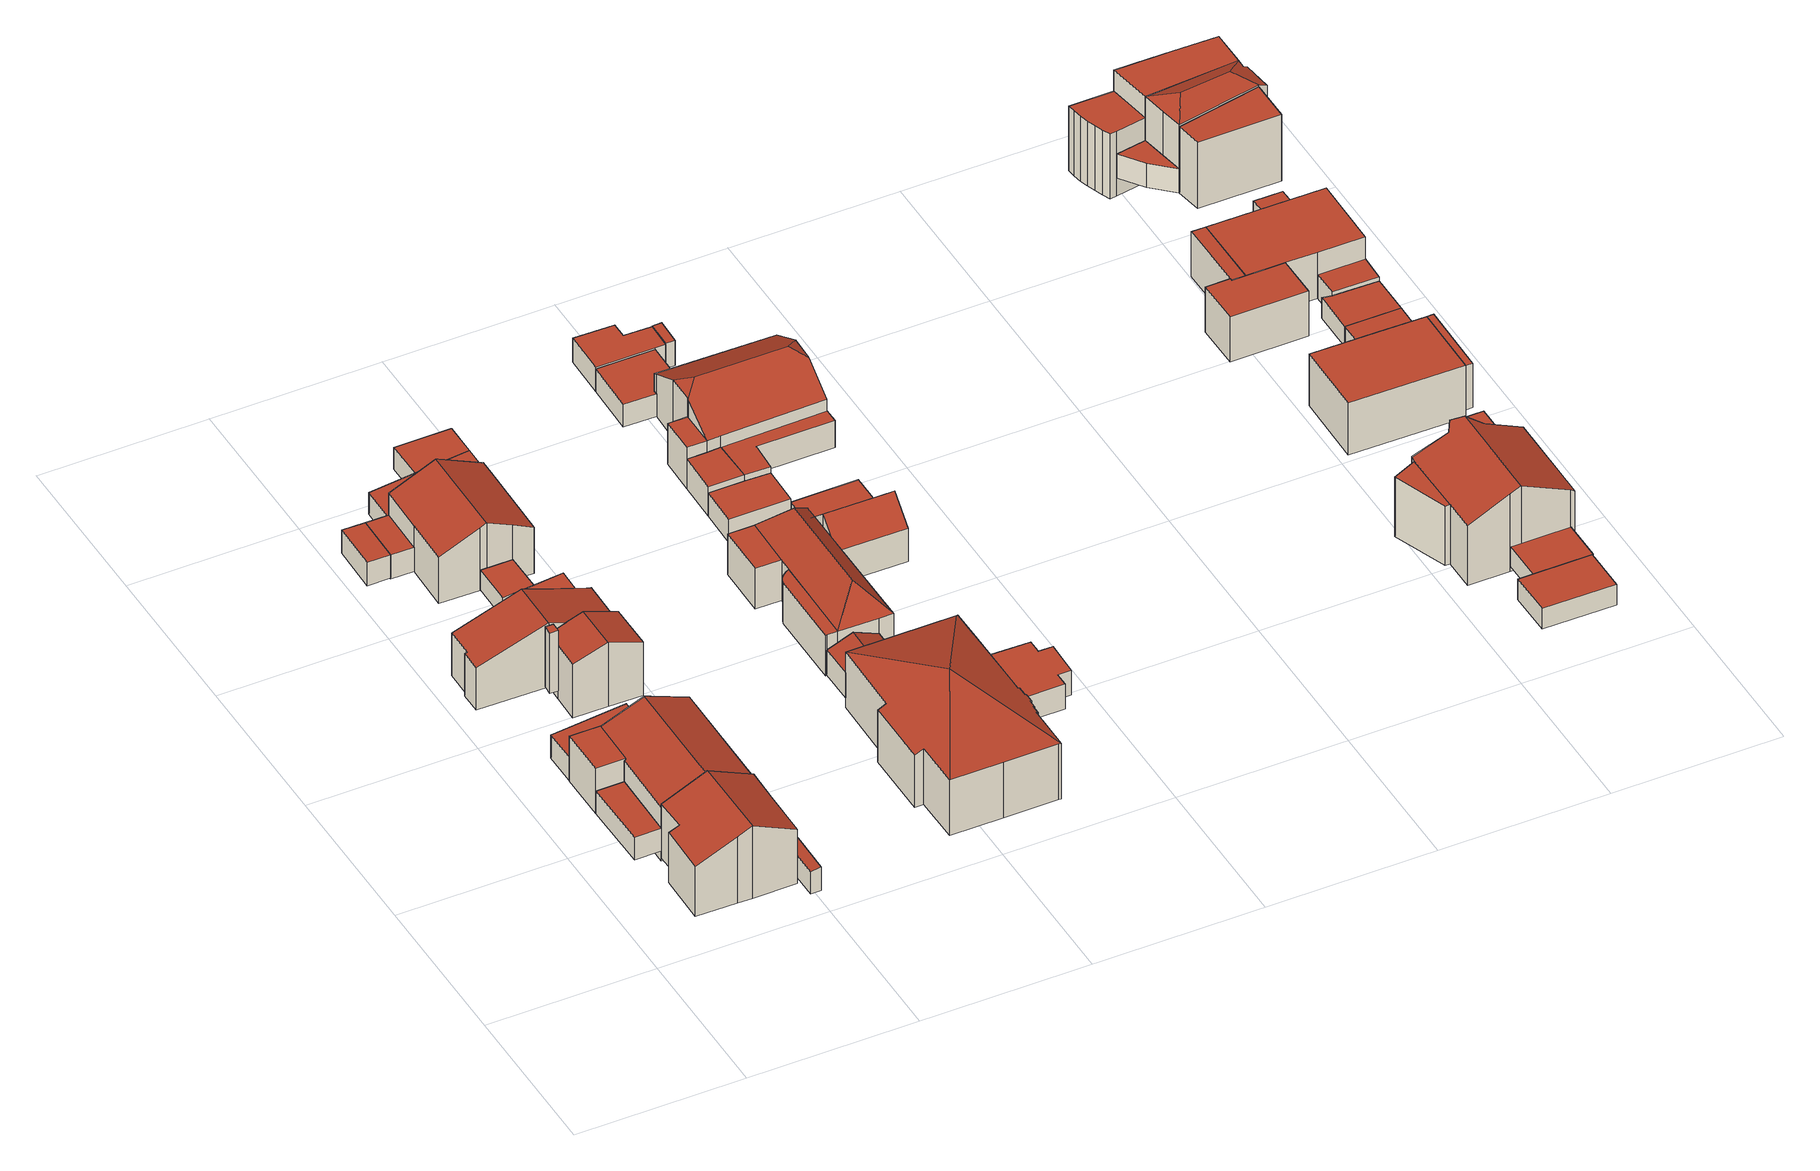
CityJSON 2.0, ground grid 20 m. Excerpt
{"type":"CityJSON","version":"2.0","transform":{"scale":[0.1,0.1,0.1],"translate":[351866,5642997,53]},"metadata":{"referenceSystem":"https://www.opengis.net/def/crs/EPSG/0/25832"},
"CityObjects":{
"building1":{"type":"Building","attributes":{"Geometrietyp2DReferenz":"3000","Gemeindeschluessel":"05315000","function":"51009_1610","roofType":"1000","measuredHeight":3},"geometry":[{"type":"Solid","lod":"2","boundaries":[[[[0,1,2,3]],[[4,5,1,0]],[[6,7,5,4]],[[3,2,7,6]],[[4,0,3,6]],[[1,5,7,2]]]],"semantics":{"surfaces":[{"type":"WallSurface"},{"type":"RoofSurface"},{"type":"GroundSurface"}],"values":[[0,0,0,0,1,2]]}}]},
"building2":{"type":"Building","attributes":{"Geometrietyp2DReferenz":"3000","Gemeindeschluessel":"05315000","function":"31001_1010","roofType":"3100","measuredHeight":9.55,"storeysAboveGround":2},"address":[{"country":"Germany","locality":"Köln","thoroughfareNumber":"8a","thoroughfareName":"Peter-Berchem-Str."}],"geometry":[{"type":"Solid","lod":"2","boundaries":[[[[8,9,10,11]],[[12,13,9,8]],[[14,15,13,12]],[[16,17,15,14]],[[18,19,17,16]],[[20,21,19,18]],[[22,23,21,20]],[[24,25,23,22]],[[26,27,25,24]],[[11,10,27,26]],[[20,18,16,14,12,8,22]],[[11,26,24,22,8]],[[9,13,15,17,19,21,23,25,27,10]]]],"semantics":{"surfaces":[{"type":"WallSurface"},{"type":"RoofSurface"},{"type":"GroundSurface"}],"values":[[0,0,0,0,0,0,0,0,0,0,1,1,2]]}}]},
"building3":{"type":"Building","attributes":{"Gemeindeschluessel":"05315000","Geometrietyp2DReferenz":"3000","function":"31001_1120"},"address":[{"country":"Germany","locality":"Köln","thoroughfareNumber":"8","thoroughfareName":"Peter-Berchem-Str."}],"children":["building3-1","building3-2"]},
"building3-1":{"type":"BuildingPart","attributes":{"roofType":"3100","measuredHeight":9.3,"storeysAboveGround":2},"parents":["building3"],"geometry":[{"type":"MultiSurface","lod":"2","boundaries":[[[28,29,30,31]],[[32,33,29,28]],[[34,35,33,32]],[[36,37,38,39]],[[40,41,37,36]],[[42,43,41,40]],[[44,45,43,42]],[[31,30,45,44]],[[44,42,40,36,31]],[[39,34,32,28,31,36]],[[29,33,35,38,37,41,43,45,30]],[[46,47,38,35]],[[34,39,47,46]]],"semantics":{"surfaces":[{"type":"WallSurface"},{"type":"RoofSurface"},{"type":"GroundSurface"},{"type":"ClosureSurface"}],"values":[0,0,0,0,0,0,0,0,1,1,2,0,3]}}]},
"building3-2":{"type":"BuildingPart","attributes":{"roofType":"1000","measuredHeight":5.98,"storeysAboveGround":2},"address":[{"country":"Germany","locality":"Köln","thoroughfareNumber":"8","thoroughfareName":"Peter-Berchem-Str."}],"parents":["building3"],"geometry":[{"type":"MultiSurface","lod":"2","boundaries":[[[48,49,50,51]],[[52,53,49,48]],[[54,47,53,52]],[[51,50,7,55]],[[56,54,52,48,51,55]],[[49,53,47,46,7,50]],[[54,56,34,39]],[[46,47,39,34]],[[32,34,56,55,7,2]],[[34,32,2,46]]],"semantics":{"surfaces":[{"type":"WallSurface"},{"type":"RoofSurface"},{"type":"GroundSurface"},{"type":"ClosureSurface"}],"values":[0,0,0,0,1,2,0,3,0,3]}}]},
"building4":{"type":"Building","attributes":{"Geometrietyp2DReferenz":"3000","Gemeindeschluessel":"05315000","function":"31001_2463","roofType":"1000","measuredHeight":3.06,"storeysAboveGround":1},"address":[{"country":"Germany","locality":"Köln","thoroughfareNumber":"8","thoroughfareName":"Peter-Berchem-Str."}],"geometry":[{"type":"Solid","lod":"2","boundaries":[[[[57,58,59,60]],[[61,62,58,57]],[[63,64,62,61]],[[65,66,64,63]],[[67,68,66,65]],[[69,70,68,67]],[[60,59,70,69]],[[67,65,63,61,57,60,69]],[[58,62,64,66,68,70,59]]]],"semantics":{"surfaces":[{"type":"WallSurface"},{"type":"RoofSurface"},{"type":"GroundSurface"}],"values":[[0,0,0,0,0,0,0,1,2]]}}]},
"building5":{"type":"Building","attributes":{"Geometrietyp2DReferenz":"3000","Gemeindeschluessel":"05315000","function":"51009_1610","roofType":"2100","measuredHeight":3.18},"geometry":[{"type":"Solid","lod":"2","boundaries":[[[[71,72,73,74]],[[75,76,72,71]],[[77,78,76,75]],[[79,80,78,77]],[[74,73,80,79]],[[77,75,71,74,79]],[[72,76,78,80,73]]]],"semantics":{"surfaces":[{"type":"WallSurface"},{"type":"RoofSurface"},{"type":"GroundSurface"}],"values":[[0,0,0,0,0,1,2]]}}]},
"building6":{"type":"Building","attributes":{"Geometrietyp2DReferenz":"3000","Gemeindeschluessel":"05315000","function":"51009_1610","roofType":"1000","measuredHeight":3.13},"geometry":[{"type":"Solid","lod":"2","boundaries":[[[[81,82,83,84]],[[85,86,82,81]],[[87,88,86,85]],[[84,83,88,87]],[[85,81,84,87]],[[82,86,88,83]]]],"semantics":{"surfaces":[{"type":"WallSurface"},{"type":"RoofSurface"},{"type":"GroundSurface"}],"values":[[0,0,0,0,1,2]]}}]},
"building7":{"type":"Building","attributes":{"Gemeindeschluessel":"05315000","Geometrietyp2DReferenz":"3000","function":"31001_1010"},"address":[{"country":"Germany","locality":"Köln","thoroughfareNumber":"6","thoroughfareName":"Peter-Berchem-Str."}],"children":["building7-1","building7-2","building7-3"]},
"building7-1":{"type":"BuildingPart","attributes":{"roofType":"3100","measuredHeight":8.55,"storeysAboveGround":2},"parents":["building7"],"geometry":[{"type":"MultiSurface","lod":"2","boundaries":[[[89,90,91,92]],[[93,94,90,89]],[[95,96,94,93]],[[97,98,96,95]],[[99,100,98,97]],[[101,102,100,99]],[[103,104,102,101]],[[105,106,104,103]],[[107,108,106,105]],[[107,105,103,101,99,92]],[[97,95,93,89,92,99]],[[90,94,96,98,100,102,104,106,108,91]],[[92,109,110]],[[111,110,109,91,112]],[[107,111,112,108]]],"semantics":{"surfaces":[{"type":"WallSurface"},{"type":"RoofSurface"},{"type":"GroundSurface"},{"type":"ClosureSurface"}],"values":[0,0,0,0,0,0,0,0,0,1,1,2,0,3,3]}}]},
"building7-2":{"type":"BuildingPart","attributes":{"roofType":"3100","measuredHeight":8.54,"storeysAboveGround":2},"parents":["building7"],"geometry":[{"type":"MultiSurface","lod":"2","boundaries":[[[113,114,115,116]],[[117,118,114,113]],[[109,91,119,120]],[[121,122,108,123]],[[116,115,122,121]],[[121,123,124,116]],[[109,120,117,113,116,124]],[[114,118,119,91,112,108,122,115]],[[125,126,119,118]],[[117,120,126,125]],[[124,111,110]],[[110,111,112,91,109]],[[124,123,107,111]],[[112,111,107,108]]],"semantics":{"surfaces":[{"type":"WallSurface"},{"type":"RoofSurface"},{"type":"GroundSurface"},{"type":"ClosureSurface"}],"values":[0,0,0,0,0,1,1,2,0,3,0,3,0,3]}}]},
"building7-3":{"type":"BuildingPart","attributes":{"roofType":"1000","measuredHeight":7.97,"storeysAboveGround":2},"address":[{"country":"Germany","locality":"Köln","thoroughfareNumber":"6","thoroughfareName":"Peter-Berchem-Str."}],"parents":["building7"],"geometry":[{"type":"MultiSurface","lod":"2","boundaries":[[[127,126,128,129]],[[130,131,125,132]],[[129,128,131,130]],[[132,127,129,130]],[[126,125,131,128]],[[127,132,117,120]],[[125,126,120,117]]],"semantics":{"surfaces":[{"type":"WallSurface"},{"type":"RoofSurface"},{"type":"GroundSurface"},{"type":"ClosureSurface"}],"values":[0,0,0,1,2,0,3]}}]},
"building8":{"type":"Building","attributes":{"Geometrietyp2DReferenz":"3000","Gemeindeschluessel":"05315000","function":"31001_1110","roofType":"1000","measuredHeight":2.67,"storeysAboveGround":1},"address":[{"country":"Germany","locality":"Köln","thoroughfareNumber":"4","thoroughfareName":"Peter-Berchem-Str."}],"geometry":[{"type":"Solid","lod":"2","boundaries":[[[[133,134,135,136]],[[137,138,134,133]],[[139,140,138,137]],[[141,142,140,139]],[[136,135,142,141]],[[139,137,133,136,141]],[[134,138,140,142,135]]]],"semantics":{"surfaces":[{"type":"WallSurface"},{"type":"RoofSurface"},{"type":"GroundSurface"}],"values":[[0,0,0,0,0,1,2]]}}]},
"building9":{"type":"Building","attributes":{"Gemeindeschluessel":"05315000","Geometrietyp2DReferenz":"3000","function":"31001_1010"},"address":[{"country":"Germany","locality":"Köln","thoroughfareNumber":"4","thoroughfareName":"Peter-Berchem-Str."}],"children":["building9-1","building9-2"]},
"building9-1":{"type":"BuildingPart","attributes":{"roofType":"3100","measuredHeight":8.73,"storeysAboveGround":2},"parents":["building9"],"geometry":[{"type":"MultiSurface","lod":"2","boundaries":[[[143,144,145,146]],[[147,148,144,143]],[[149,150,148,147]],[[151,152,153,154]],[[155,156,152,151]],[[157,158,156,155]],[[159,160,158,157]],[[161,162,160,159]],[[163,164,162,161]],[[146,145,164,163]],[[163,161,159,157,155,151,146]],[[154,149,147,143,146,151]],[[144,148,150,153,152,156,158,160,162,164,145]],[[149,154,165,166]],[[166,165,153,150]]],"semantics":{"surfaces":[{"type":"WallSurface"},{"type":"RoofSurface"},{"type":"GroundSurface"},{"type":"ClosureSurface"}],"values":[0,0,0,0,0,0,0,0,0,0,1,1,2,0,3]}}]},
"building9-2":{"type":"BuildingPart","attributes":{"roofType":"1000","measuredHeight":3.17,"storeysAboveGround":2},"address":[{"country":"Germany","locality":"Köln","thoroughfareNumber":"4","thoroughfareName":"Peter-Berchem-Str."}],"parents":["building9"],"geometry":[{"type":"Solid","lod":"2","boundaries":[[[[165,153,167,81]],[[85,168,150,166]],[[81,167,168,85]],[[166,165,81,85]],[[153,150,168,167]],[[165,166,150,153]]]],"semantics":{"surfaces":[{"type":"WallSurface"},{"type":"RoofSurface"},{"type":"GroundSurface"},{"type":"ClosureSurface"}],"values":[[0,0,0,1,2,3]]}}]},
"building10":{"type":"Building","attributes":{"Geometrietyp2DReferenz":"3000","Gemeindeschluessel":"05315000","function":"31001_2463","roofType":"1000","measuredHeight":2.66,"storeysAboveGround":1},"address":[{"country":"Germany","locality":"Köln","thoroughfareNumber":"6","thoroughfareName":"Peter-Berchem-Str."}],"geometry":[{"type":"Solid","lod":"2","boundaries":[[[[137,138,140,139]],[[169,170,138,137]],[[171,172,170,169]],[[173,174,172,171]],[[139,140,174,173]],[[171,169,137,139,173]],[[138,170,172,174,140]]]],"semantics":{"surfaces":[{"type":"WallSurface"},{"type":"RoofSurface"},{"type":"GroundSurface"}],"values":[[0,0,0,0,0,1,2]]}}]},
"building11":{"type":"Building","attributes":{"Geometrietyp2DReferenz":"3000","Gemeindeschluessel":"05315000","function":"31001_2463","roofType":"1000","measuredHeight":2.89,"storeysAboveGround":1},"address":[{"country":"Germany","locality":"Köln","thoroughfareNumber":"4","thoroughfareName":"Peter-Berchem-Str."}],"geometry":[{"type":"Solid","lod":"2","boundaries":[[[[175,176,177,178]],[[179,180,176,175]],[[181,182,180,179]],[[178,177,182,181]],[[179,175,178,181]],[[176,180,182,177]]]],"semantics":{"surfaces":[{"type":"WallSurface"},{"type":"RoofSurface"},{"type":"GroundSurface"}],"values":[[0,0,0,0,1,2]]}}]},
"building12":{"type":"Building","attributes":{"Geometrietyp2DReferenz":"3000","Gemeindeschluessel":"05315000","function":"31001_2463","roofType":"1000","measuredHeight":2.89,"storeysAboveGround":1},"address":[{"country":"Germany","locality":"Köln","thoroughfareNumber":"4","thoroughfareName":"Peter-Berchem-Str."}],"geometry":[{"type":"Solid","lod":"2","boundaries":[[[[183,184,176,175]],[[185,186,184,183]],[[187,188,186,185]],[[189,190,188,187]],[[179,180,190,189]],[[175,176,180,179]],[[189,187,185,183,175,179]],[[184,186,188,190,180,176]]]],"semantics":{"surfaces":[{"type":"WallSurface"},{"type":"RoofSurface"},{"type":"GroundSurface"}],"values":[[0,0,0,0,0,0,1,2]]}}]},
"building13":{"type":"Building","attributes":{"Geometrietyp2DReferenz":"3000","Gemeindeschluessel":"05315000","function":"31001_2463","roofType":"1000","measuredHeight":2.94,"storeysAboveGround":1},"address":[{"country":"Germany","locality":"Köln","thoroughfareNumber":"2","thoroughfareName":"Peter-Berchem-Str."}],"geometry":[{"type":"Solid","lod":"2","boundaries":[[[[191,192,193,194]],[[195,196,192,191]],[[183,184,196,195]],[[175,176,184,183]],[[194,193,176,175]],[[183,195,191,194,175]],[[192,196,184,176,193]]]],"semantics":{"surfaces":[{"type":"WallSurface"},{"type":"RoofSurface"},{"type":"GroundSurface"}],"values":[[0,0,0,0,0,1,2]]}}]},
"building14":{"type":"Building","attributes":{"Geometrietyp2DReferenz":"3000","Gemeindeschluessel":"05315000","function":"31001_2463","roofType":"3100","measuredHeight":4.56,"storeysAboveGround":1},"address":[{"country":"Germany","locality":"Köln","thoroughfareNumber":"5","thoroughfareName":"Peter-Berchem-Str."}],"geometry":[{"type":"Solid","lod":"2","boundaries":[[[[197,198,199,200]],[[201,202,198,197]],[[203,204,202,201]],[[200,199,204,203]],[[197,205,201]],[[203,206,200]],[[200,206,205,197]],[[201,205,206,203]],[[198,202,204,199]]]],"semantics":{"surfaces":[{"type":"WallSurface"},{"type":"RoofSurface"},{"type":"GroundSurface"}],"values":[[0,0,0,0,0,0,1,1,2]]}}]},
"building15":{"type":"Building","attributes":{"Gemeindeschluessel":"05315000","Geometrietyp2DReferenz":"3000","function":"31001_1010"},"address":[{"country":"Germany","locality":"Köln","thoroughfareNumber":"7","thoroughfareName":"Peter-Berchem-Str."}],"children":["building15-1","building15-2"]},
"building15-1":{"type":"BuildingPart","attributes":{"roofType":"3500","measuredHeight":10.68,"storeysAboveGround":1},"parents":["building15"],"geometry":[{"type":"MultiSurface","lod":"2","boundaries":[[[207,208,209,210]],[[211,212,208,207]],[[213,214,212,211]],[[215,216,214,213]],[[217,218,216,215]],[[219,220,218,217]],[[221,222,220,219]],[[223,224,222,221]],[[225,226,224,223]],[[227,228,226,225]],[[229,230,231,232]],[[233,234,230,229]],[[235,236,234,233]],[[237,238,236,235]],[[239,240,238,237]],[[241,242,240,239]],[[243,244,242,241]],[[245,246,244,243]],[[247,248,246,245]],[[249,250,248,247]],[[251,252,250,249]],[[253,254,252,251]],[[210,209,254,253]],[[219,217,215,213,211,207,255]],[[207,210,253,251,255]],[[251,249,247,245,243,241,239,237,235,233,229,232,227,225,223,255]],[[223,221,219,255]],[[208,212,214,216,218,220,222,224,226,228,231,230,234,236,238,240,242,244,246,248,250,252,254,209]],[[256,257,231,228]],[[227,232,258,259]],[[257,256,259,258]]],"semantics":{"surfaces":[{"type":"WallSurface"},{"type":"RoofSurface"},{"type":"GroundSurface"},{"type":"ClosureSurface"}],"values":[0,0,0,0,0,0,0,0,0,0,0,0,0,0,0,0,0,0,0,0,0,0,0,1,1,1,1,2,0,0,3]}}]},
"building15-2":{"type":"BuildingPart","attributes":{"roofType":"1000","measuredHeight":3.26,"storeysAboveGround":1},"address":[{"country":"Germany","locality":"Köln","thoroughfareNumber":"7","thoroughfareName":"Peter-Berchem-Str."}],"parents":["building15"],"geometry":[{"type":"Solid","lod":"2","boundaries":[[[[260,261,262,263]],[[264,265,261,260]],[[266,267,265,264]],[[268,269,267,266]],[[270,271,269,268]],[[272,273,271,270]],[[274,275,273,272]],[[276,277,275,274]],[[278,279,277,276]],[[258,257,279,278]],[[263,262,256,259]],[[258,278,276,274,272,270,268,266,264,260,263,259]],[[261,265,267,269,271,273,275,277,279,257,256,262]],[[258,259,256,257]]]],"semantics":{"surfaces":[{"type":"WallSurface"},{"type":"RoofSurface"},{"type":"GroundSurface"},{"type":"ClosureSurface"}],"values":[[0,0,0,0,0,0,0,0,0,0,0,1,2,3]]}}]},
"building16":{"type":"Building","attributes":{"Gemeindeschluessel":"05315000","Geometrietyp2DReferenz":"3000","function":"31001_1010"},"address":[{"country":"Germany","locality":"Köln","thoroughfareNumber":"5","thoroughfareName":"Peter-Berchem-Str."}],"children":["building16-1","building16-2","building16-3","building16-4"]},
"building16-1":{"type":"BuildingPart","attributes":{"roofType":"3200","measuredHeight":8.79,"storeysAboveGround":1},"parents":["building16"],"geometry":[{"type":"MultiSurface","lod":"2","boundaries":[[[280,281,282,283]],[[284,285,286,287]],[[288,289,285,284]],[[290,291,289,288]],[[292,293,294,295]],[[296,297,293,292]],[[298,299,297,296]],[[300,292,295,290,288,284,301]],[[284,287,301]],[[301,287,280,283,298,300]],[[298,296,292,300]],[[282,281,286,285,289,291,294,293,297,299]],[[283,282,299,298]],[[287,286,281,280]],[[290,302,303]],[[304,295,305]],[[306,304,305,294,307]],[[303,302,306,307,291]]],"semantics":{"surfaces":[{"type":"WallSurface"},{"type":"RoofSurface"},{"type":"GroundSurface"},{"type":"ClosureSurface"}],"values":[0,0,0,0,0,0,0,1,1,1,1,2,3,3,0,0,3,3]}}]},
"building16-2":{"type":"BuildingPart","attributes":{"roofType":"1000","measuredHeight":5.43,"storeysAboveGround":1},"parents":["building16"],"geometry":[{"type":"Solid","lod":"2","boundaries":[[[[308,309,310,311]],[[287,286,309,308]],[[311,310,281,280]],[[287,308,311,280]],[[309,286,281,310]],[[280,281,286,287]]]],"semantics":{"surfaces":[{"type":"WallSurface"},{"type":"RoofSurface"},{"type":"GroundSurface"},{"type":"ClosureSurface"}],"values":[[0,0,0,1,2,3]]}}]},
"building16-3":{"type":"BuildingPart","attributes":{"roofType":"1000","measuredHeight":5.43,"storeysAboveGround":1},"parents":["building16"],"geometry":[{"type":"Solid","lod":"2","boundaries":[[[[312,313,314,315]],[[316,317,313,312]],[[318,319,317,316]],[[320,321,319,318]],[[322,323,321,320]],[[324,325,323,322]],[[283,282,325,324]],[[315,314,299,298]],[[283,324,322,320,318,316,312,315,298]],[[313,317,319,321,323,325,282,299,314]],[[298,299,282,283]]]],"semantics":{"surfaces":[{"type":"WallSurface"},{"type":"RoofSurface"},{"type":"GroundSurface"},{"type":"ClosureSurface"}],"values":[[0,0,0,0,0,0,0,0,1,2,3]]}}]},
"building16-4":{"type":"BuildingPart","attributes":{"roofType":"3100","measuredHeight":7.24,"storeysAboveGround":1},"parents":["building16"],"geometry":[{"type":"MultiSurface","lod":"2","boundaries":[[[326,327,291,303]],[[328,329,327,326]],[[330,331,329,328]],[[332,333,331,330]],[[305,294,333,332]],[[305,332,330,334]],[[328,326,303,334,330]],[[307,291,327,329,331,333,294]],[[334,306,304]],[[304,306,307,294,305]],[[334,302,306]],[[306,302,303,291,307]]],"semantics":{"surfaces":[{"type":"WallSurface"},{"type":"RoofSurface"},{"type":"GroundSurface"},{"type":"ClosureSurface"}],"values":[0,0,0,0,0,1,1,2,0,3,0,3]}}]},
"building17":{"type":"Building","attributes":{"Geometrietyp2DReferenz":"3000","Gemeindeschluessel":"05315000","function":"31001_2463","roofType":"1000","measuredHeight":3.14,"storeysAboveGround":1},"address":[{"country":"Germany","locality":"Köln","thoroughfareNumber":"3","thoroughfareName":"Peter-Berchem-Str."}],"geometry":[{"type":"Solid","lod":"2","boundaries":[[[[335,336,337,338]],[[339,340,336,335]],[[341,342,340,339]],[[343,344,342,341]],[[338,337,344,343]],[[341,339,335,338,343]],[[336,340,342,344,337]]]],"semantics":{"surfaces":[{"type":"WallSurface"},{"type":"RoofSurface"},{"type":"GroundSurface"}],"values":[[0,0,0,0,0,1,2]]}}]},
"building18":{"type":"Building","attributes":{"Geometrietyp2DReferenz":"3000","Gemeindeschluessel":"05315000","function":"31001_2463","roofType":"1000","measuredHeight":2.94,"storeysAboveGround":1},"address":[{"country":"Germany","locality":"Köln","thoroughfareNumber":"3","thoroughfareName":"Peter-Berchem-Str."}],"geometry":[{"type":"Solid","lod":"2","boundaries":[[[[345,346,347,348]],[[349,350,346,345]],[[351,352,350,349]],[[353,354,352,351]],[[355,356,354,353]],[[348,347,356,355]],[[353,351,349,345,348,355]],[[346,350,352,354,356,347]]]],"semantics":{"surfaces":[{"type":"WallSurface"},{"type":"RoofSurface"},{"type":"GroundSurface"}],"values":[[0,0,0,0,0,0,1,2]]}}]},
"building19":{"type":"Building","attributes":{"Geometrietyp2DReferenz":"3000","Gemeindeschluessel":"05315000","function":"31001_2463","roofType":"1000","measuredHeight":2.75,"storeysAboveGround":1},"address":[{"country":"Germany","locality":"Köln","thoroughfareNumber":"5","thoroughfareName":"Peter-Berchem-Str."}],"geometry":[{"type":"Solid","lod":"2","boundaries":[[[[357,358,359,360]],[[361,362,358,357]],[[363,364,362,361]],[[360,359,364,363]],[[361,357,360,363]],[[358,362,364,359]]]],"semantics":{"surfaces":[{"type":"WallSurface"},{"type":"RoofSurface"},{"type":"GroundSurface"}],"values":[[0,0,0,0,1,2]]}}]},
"building20":{"type":"Building","attributes":{"Geometrietyp2DReferenz":"3000","Gemeindeschluessel":"05315000","function":"31001_2463","roofType":"1000","measuredHeight":3.19,"storeysAboveGround":1},"address":[{"country":"Germany","locality":"Köln","thoroughfareNumber":"1","thoroughfareName":"Peter-Berchem-Str."}],"geometry":[{"type":"Solid","lod":"2","boundaries":[[[[365,366,367,368]],[[369,370,366,365]],[[371,372,370,369]],[[373,374,372,371]],[[375,346,374,373]],[[376,347,346,375]],[[368,367,347,376]],[[375,373,371,369,365,368,376]],[[366,370,372,374,346,347,367]]]],"semantics":{"surfaces":[{"type":"WallSurface"},{"type":"RoofSurface"},{"type":"GroundSurface"}],"values":[[0,0,0,0,0,0,0,1,2]]}}]},
"building21":{"type":"Building","attributes":{"Gemeindeschluessel":"05315000","Geometrietyp2DReferenz":"3000","function":"31001_1010"},"address":[{"country":"Germany","locality":"Köln","thoroughfareNumber":"3","thoroughfareName":"Peter-Berchem-Str."}],"children":["building21-1","building21-2","building21-3"]},
"building21-1":{"type":"BuildingPart","attributes":{"roofType":"3300","measuredHeight":8.8,"storeysAboveGround":1},"parents":["building21"],"geometry":[{"type":"MultiSurface","lod":"2","boundaries":[[[377,378,379,380]],[[381,382,378,377]],[[383,384,382,381]],[[385,386,387,388]],[[389,390,386,385]],[[391,354,390,389]],[[392,352,354,391]],[[393,350,352,392]],[[394,395,350,393]],[[380,379,395,394]],[[396,388,397,383,381,377,398]],[[377,380,398]],[[398,380,394,393,392,391,389,396]],[[389,385,388,396]],[[378,382,384,399,387,386,390,354,352,350,395,379]],[[383,397,400,401]],[[401,400,399,384]],[[388,402,397]],[[402,387,399,397]]],"semantics":{"surfaces":[{"type":"WallSurface"},{"type":"RoofSurface"},{"type":"GroundSurface"},{"type":"ClosureSurface"}],"values":[0,0,0,0,0,0,0,0,0,0,1,1,1,1,2,0,3,0,3]}}]},
"building21-2":{"type":"BuildingPart","attributes":{"roofType":"1000","measuredHeight":5.39,"storeysAboveGround":1},"parents":["building21"],"geometry":[{"type":"MultiSurface","lod":"2","boundaries":[[[403,404,405,406]],[[407,386,404,403]],[[407,403,406,397]],[[404,386,399,405]],[[407,402,387,386]],[[402,397,399,387]],[[397,406,408,400]],[[399,400,408,405]]],"semantics":{"surfaces":[{"type":"WallSurface"},{"type":"RoofSurface"},{"type":"GroundSurface"},{"type":"ClosureSurface"}],"values":[0,0,1,2,0,3,0,3]}}]},
"building21-3":{"type":"BuildingPart","attributes":{"roofType":"1000","measuredHeight":3.96,"storeysAboveGround":1},"parents":["building21"],"geometry":[{"type":"MultiSurface","lod":"2","boundaries":[[[408,405,337,409]],[[410,336,384,401]],[[409,337,336,410]],[[401,408,409,410]],[[405,384,336,337]],[[400,401,384,399]],[[408,400,399,405]]],"semantics":{"surfaces":[{"type":"WallSurface"},{"type":"RoofSurface"},{"type":"GroundSurface"},{"type":"ClosureSurface"}],"values":[0,0,0,1,2,3,3]}}]},
"building22":{"type":"Building","attributes":{"Geometrietyp2DReferenz":"3000","Gemeindeschluessel":"05315000","function":"31001_2000","roofType":"1000","measuredHeight":3.67},"address":[{"country":"Germany","locality":"Köln","thoroughfareNumber":"3","thoroughfareName":"Peter-Berchem-Str."}],"geometry":[{"type":"Solid","lod":"2","boundaries":[[[[411,412,413,414]],[[415,416,412,411]],[[417,418,416,415]],[[410,419,418,417]],[[401,420,419,410]],[[414,413,420,401]],[[410,417,415,411,414,401]],[[412,416,418,419,420,413]]]],"semantics":{"surfaces":[{"type":"WallSurface"},{"type":"RoofSurface"},{"type":"GroundSurface"}],"values":[[0,0,0,0,0,0,1,2]]}}]},
"building23":{"type":"Building","attributes":{"Geometrietyp2DReferenz":"3000","Gemeindeschluessel":"05315000","function":"51009_1610","roofType":"1000","measuredHeight":3.22},"geometry":[{"type":"Solid","lod":"2","boundaries":[[[[421,422,372,423]],[[424,425,422,421]],[[426,374,425,424]],[[423,372,374,426]],[[424,421,423,426]],[[422,425,374,372]]]],"semantics":{"surfaces":[{"type":"WallSurface"},{"type":"RoofSurface"},{"type":"GroundSurface"}],"values":[[0,0,0,0,1,2]]}}]},
"building24":{"type":"Building","attributes":{"Geometrietyp2DReferenz":"3000","Gemeindeschluessel":"05315000","function":"31001_2463","roofType":"1000","measuredHeight":2.69,"storeysAboveGround":1},"address":[{"country":"Germany","locality":"Köln","thoroughfareNumber":"12","thoroughfareName":"Räderscheidtstr."}],"geometry":[{"type":"Solid","lod":"2","boundaries":[[[[427,428,429,430]],[[431,432,428,427]],[[433,434,432,431]],[[435,436,434,433]],[[430,429,436,435]],[[433,431,427,430,435]],[[428,432,434,436,429]]]],"semantics":{"surfaces":[{"type":"WallSurface"},{"type":"RoofSurface"},{"type":"GroundSurface"}],"values":[[0,0,0,0,0,1,2]]}}]},
"building25":{"type":"Building","attributes":{"Gemeindeschluessel":"05315000","Geometrietyp2DReferenz":"3000","function":"31001_1010"},"address":[{"country":"Germany","locality":"Köln","thoroughfareNumber":"10","thoroughfareName":"Räderscheidtstr."}],"children":["building25-1","building25-2"]},
"building25-1":{"type":"BuildingPart","attributes":{"roofType":"3100","measuredHeight":10.93,"storeysAboveGround":2},"parents":["building25"],"geometry":[{"type":"Solid","lod":"2","boundaries":[[[[437,438,439,440]],[[441,442,438,437]],[[443,444,442,441]],[[445,446,447,448]],[[449,450,446,445]],[[451,452,450,449]],[[453,454,452,451]],[[455,456,454,453]],[[457,458,456,455]],[[459,460,458,457]],[[461,462,460,459]],[[440,439,462,461]],[[451,449,445,448,443,441,437,440,453]],[[461,459,457,455,453,440]],[[438,442,444,447,446,450,452,454,456,458,460,462,439]],[[448,447,444,443]]]],"semantics":{"surfaces":[{"type":"WallSurface"},{"type":"RoofSurface"},{"type":"GroundSurface"},{"type":"ClosureSurface"}],"values":[[0,0,0,0,0,0,0,0,0,0,0,0,1,1,2,3]]}}]},
"building25-2":{"type":"BuildingPart","attributes":{"roofType":"1000","measuredHeight":7.99,"storeysAboveGround":2},"parents":["building25"],"geometry":[{"type":"Solid","lod":"2","boundaries":[[[[448,447,463,464]],[[465,466,444,443]],[[464,463,466,465]],[[443,448,464,465]],[[447,444,466,463]],[[443,444,447,448]]]],"semantics":{"surfaces":[{"type":"WallSurface"},{"type":"RoofSurface"},{"type":"GroundSurface"},{"type":"ClosureSurface"}],"values":[[0,0,0,1,2,3]]}}]},
"building26":{"type":"Building","attributes":{"Geometrietyp2DReferenz":"3000","Gemeindeschluessel":"05315000","function":"31001_2463","roofType":"1000","measuredHeight":2.54,"storeysAboveGround":1},"address":[{"country":"Germany","locality":"Köln","thoroughfareNumber":"10","thoroughfareName":"Räderscheidtstr."}],"geometry":[{"type":"Solid","lod":"2","boundaries":[[[[467,468,469,470]],[[471,472,468,467]],[[431,473,472,471]],[[427,474,473,431]],[[470,469,474,427]],[[431,471,467,470,427]],[[468,472,473,474,469]]]],"semantics":{"surfaces":[{"type":"WallSurface"},{"type":"RoofSurface"},{"type":"GroundSurface"}],"values":[[0,0,0,0,0,1,2]]}}]},
"building27":{"type":"Building","attributes":{"Geometrietyp2DReferenz":"3000","Gemeindeschluessel":"05315000","function":"31001_1110","roofType":"1000","measuredHeight":5.98,"storeysAboveGround":2},"address":[{"country":"Germany","locality":"Köln","thoroughfareNumber":"6","thoroughfareName":"Räderscheidtstr."}],"geometry":[{"type":"Solid","lod":"2","boundaries":[[[[475,476,477,478]],[[479,480,476,475]],[[481,482,480,479]],[[483,484,482,481]],[[485,486,484,483]],[[487,488,486,485]],[[478,477,488,487]],[[485,483,481,479,475,478,487]],[[476,480,482,484,486,488,477]]]],"semantics":{"surfaces":[{"type":"WallSurface"},{"type":"RoofSurface"},{"type":"GroundSurface"}],"values":[[0,0,0,0,0,0,0,1,2]]}}]},
"building28":{"type":"Building","attributes":{"Geometrietyp2DReferenz":"3000","Gemeindeschluessel":"05315000","function":"51009_1610","roofType":"1000","measuredHeight":5.95},"geometry":[{"type":"Solid","lod":"2","boundaries":[[[[481,482,489,490]],[[479,480,482,481]],[[475,476,480,479]],[[491,492,476,475]],[[490,489,492,491]],[[475,479,481,490,491]],[[482,480,476,492,489]]]],"semantics":{"surfaces":[{"type":"WallSurface"},{"type":"RoofSurface"},{"type":"GroundSurface"}],"values":[[0,0,0,0,0,1,2]]}}]},
"building29":{"type":"Building","attributes":{"Geometrietyp2DReferenz":"3000","Gemeindeschluessel":"05315000","function":"31001_1010","roofType":"1000","measuredHeight":6.92,"storeysAboveGround":2},"address":[{"country":"Germany","locality":"Köln","thoroughfareNumber":"8","thoroughfareName":"Räderscheidtstr."}],"geometry":[{"type":"Solid","lod":"2","boundaries":[[[[493,494,495,496]],[[497,498,494,493]],[[499,500,498,497]],[[501,502,500,499]],[[496,495,502,501]],[[499,497,493,496,501]],[[494,498,500,502,495]]]],"semantics":{"surfaces":[{"type":"WallSurface"},{"type":"RoofSurface"},{"type":"GroundSurface"}],"values":[[0,0,0,0,0,1,2]]}}]},
"building30":{"type":"Building","attributes":{"Geometrietyp2DReferenz":"3000","Gemeindeschluessel":"05315000","function":"31001_2463","roofType":"1000","measuredHeight":2.79,"storeysAboveGround":1},"address":[{"country":"Germany","locality":"Köln","thoroughfareNumber":"8","thoroughfareName":"Räderscheidtstr."}],"geometry":[{"type":"Solid","lod":"2","boundaries":[[[[503,504,505,506]],[[507,508,504,503]],[[509,510,508,507]],[[506,505,510,509]],[[507,503,506,509]],[[504,508,510,505]]]],"semantics":{"surfaces":[{"type":"WallSurface"},{"type":"RoofSurface"},{"type":"GroundSurface"}],"values":[[0,0,0,0,1,2]]}}]},
"building31":{"type":"Building","attributes":{"Geometrietyp2DReferenz":"3000","Gemeindeschluessel":"05315000","function":"31001_2463","roofType":"1000","measuredHeight":3.68,"storeysAboveGround":1},"address":[{"country":"Germany","locality":"Köln","thoroughfareNumber":"8","thoroughfareName":"Räderscheidtstr."}],"geometry":[{"type":"Solid","lod":"2","boundaries":[[[[511,512,513,514]],[[515,498,512,511]],[[516,494,498,515]],[[517,518,494,516]],[[519,520,518,517]],[[514,513,520,519]],[[517,516,515,511,514,519]],[[512,498,494,518,520,513]]]],"semantics":{"surfaces":[{"type":"WallSurface"},{"type":"RoofSurface"},{"type":"GroundSurface"}],"values":[[0,0,0,0,0,0,1,2]]}}]},
"building32":{"type":"Building","attributes":{"Geometrietyp2DReferenz":"3000","Gemeindeschluessel":"05315000","function":"31001_1010","roofType":"1000","measuredHeight":6.05,"storeysAboveGround":2},"address":[{"country":"Germany","locality":"Köln","thoroughfareNumber":"6","thoroughfareName":"Räderscheidtstr."}],"geometry":[{"type":"Solid","lod":"2","boundaries":[[[[521,522,523,490]],[[524,525,522,521]],[[526,527,525,524]],[[483,528,527,526]],[[481,529,528,483]],[[490,523,529,481]],[[483,526,524,521,490,481]],[[522,525,527,528,529,523]]]],"semantics":{"surfaces":[{"type":"WallSurface"},{"type":"RoofSurface"},{"type":"GroundSurface"}],"values":[[0,0,0,0,0,0,1,2]]}}]},
"building33":{"type":"Building","attributes":{"Geometrietyp2DReferenz":"3000","Gemeindeschluessel":"05315000","function":"31001_1000","roofType":"1000","measuredHeight":5.93},"address":[{"country":"Germany","locality":"Köln","thoroughfareNumber":"8","thoroughfareName":"Räderscheidtstr."}],"geometry":[{"type":"Solid","lod":"2","boundaries":[[[[530,531,532,497]],[[533,534,531,530]],[[499,535,534,533]],[[497,532,535,499]],[[533,530,497,499]],[[531,534,535,532]]]],"semantics":{"surfaces":[{"type":"WallSurface"},{"type":"RoofSurface"},{"type":"GroundSurface"}],"values":[[0,0,0,0,1,2]]}}]},
"building34":{"type":"Building","attributes":{"Geometrietyp2DReferenz":"3000","Gemeindeschluessel":"05315000","function":"51009_1610","roofType":"1000","measuredHeight":3.13},"geometry":[{"type":"Solid","lod":"2","boundaries":[[[[536,537,538,539]],[[540,541,537,536]],[[542,543,541,540]],[[544,545,543,542]],[[539,538,545,544]],[[542,540,536,539,544]],[[537,541,543,545,538]]]],"semantics":{"surfaces":[{"type":"WallSurface"},{"type":"RoofSurface"},{"type":"GroundSurface"}],"values":[[0,0,0,0,0,1,2]]}}]},
"building35":{"type":"Building","attributes":{"Geometrietyp2DReferenz":"3000","Gemeindeschluessel":"05315000","function":"31001_2463","roofType":"1000","measuredHeight":2.63,"storeysAboveGround":1},"address":[{"country":"Germany","locality":"Köln","thoroughfareNumber":"6","thoroughfareName":"Räderscheidtstr."}],"geometry":[{"type":"Solid","lod":"2","boundaries":[[[[546,547,548,549]],[[550,551,547,546]],[[511,552,551,550]],[[514,553,552,511]],[[549,548,553,514]],[[511,550,546,549,514]],[[547,551,552,553,548]]]],"semantics":{"surfaces":[{"type":"WallSurface"},{"type":"RoofSurface"},{"type":"GroundSurface"}],"values":[[0,0,0,0,0,1,2]]}}]},
"building36":{"type":"Building","attributes":{"Geometrietyp2DReferenz":"3000","Gemeindeschluessel":"05315000","function":"31001_1110","roofType":"1000","measuredHeight":3.16,"storeysAboveGround":1},"address":[{"country":"Germany","locality":"Köln","thoroughfareNumber":"6","thoroughfareName":"Räderscheidtstr."}],"geometry":[{"type":"Solid","lod":"2","boundaries":[[[[554,525,527,555]],[[556,551,525,554]],[[557,547,551,556]],[[555,527,547,557]],[[556,554,555,557]],[[525,551,547,527]]]],"semantics":{"surfaces":[{"type":"WallSurface"},{"type":"RoofSurface"},{"type":"GroundSurface"}],"values":[[0,0,0,0,1,2]]}}]},
"building37":{"type":"Building","attributes":{"Geometrietyp2DReferenz":"3000","Gemeindeschluessel":"05315000","function":"51009_1610","roofType":"1000","measuredHeight":2.94},"geometry":[{"type":"Solid","lod":"2","boundaries":[[[[558,559,560,561]],[[562,563,559,558]],[[564,565,563,562]],[[561,560,565,564]],[[562,558,561,564]],[[559,563,565,560]]]],"semantics":{"surfaces":[{"type":"WallSurface"},{"type":"RoofSurface"},{"type":"GroundSurface"}],"values":[[0,0,0,0,1,2]]}}]},
"building38":{"type":"Building","attributes":{"Gemeindeschluessel":"05315000","Geometrietyp2DReferenz":"3000","function":"31001_1010"},"address":[{"country":"Germany","locality":"Köln","thoroughfareNumber":"4","thoroughfareName":"Räderscheidtstr."}],"children":["building38-1","building38-2","building38-3","building38-4"]},
"building38-1":{"type":"BuildingPart","attributes":{"roofType":"3200","measuredHeight":10.33,"storeysAboveGround":3},"parents":["building38"],"geometry":[{"type":"MultiSurface","lod":"2","boundaries":[[[566,567,568,569]],[[570,571,567,566]],[[572,537,541,573]],[[574,538,537,572]],[[575,576,577,578]],[[569,568,576,575]],[[579,578,574,580]],[[574,572,573,580]],[[580,573,570,579]],[[570,566,569,575,578,579]],[[567,571,541,537,538,577,576,568]],[[570,573,581,582]],[[582,581,541,571]],[[574,578,577,538]]],"semantics":{"surfaces":[{"type":"WallSurface"},{"type":"RoofSurface"},{"type":"GroundSurface"},{"type":"ClosureSurface"}],"values":[0,0,0,0,0,0,1,1,1,1,2,0,3,3]}}]},
"building38-2":{"type":"BuildingPart","attributes":{"roofType":"1000","measuredHeight":8.59,"storeysAboveGround":3},"address":[{"country":"Germany","locality":"Köln","thoroughfareNumber":"4","thoroughfareName":"Räderscheidtstr."}],"parents":["building38"],"geometry":[{"type":"MultiSurface","lod":"2","boundaries":[[[583,584,585,586]],[[587,588,584,583]],[[589,590,588,587]],[[591,592,590,589]],[[593,594,592,591]],[[595,596,594,593]],[[597,598,596,595]],[[599,600,598,597]],[[601,602,600,599]],[[597,595,593,591,589,587,583,586,601,599]],[[585,584,588,590,592,594,596,598,600,602]],[[603,538,585,602]],[[601,586,538,603]]],"semantics":{"surfaces":[{"type":"WallSurface"},{"type":"RoofSurface"},{"type":"GroundSurface"},{"type":"ClosureSurface"}],"values":[0,0,0,0,0,0,0,0,0,1,2,0,3]}}]},
"building38-3":{"type":"BuildingPart","attributes":{"roofType":"1000","measuredHeight":8.84,"storeysAboveGround":3},"address":[{"country":"Germany","locality":"Köln","thoroughfareNumber":"4","thoroughfareName":"Räderscheidtstr."}],"parents":["building38"],"geometry":[{"type":"Solid","lod":"2","boundaries":[[[[581,541,604,605]],[[606,607,571,582]],[[605,604,607,606]],[[582,581,605,606]],[[541,571,607,604]],[[581,582,571,541]]]],"semantics":{"surfaces":[{"type":"WallSurface"},{"type":"RoofSurface"},{"type":"GroundSurface"},{"type":"ClosureSurface"}],"values":[[0,0,0,1,2,3]]}}]},
"building38-4":{"type":"BuildingPart","attributes":{"roofType":"1000","measuredHeight":8.97,"storeysAboveGround":3},"address":[{"country":"Germany","locality":"Köln","thoroughfareNumber":"4","thoroughfareName":"Räderscheidtstr."}],"parents":["building38"],"geometry":[{"type":"MultiSurface","lod":"2","boundaries":[[[608,609,603,610]],[[611,612,609,608]],[[613,614,612,611]],[[578,577,614,613]],[[578,613,611,608,610,574]],[[609,612,614,577,538,603]],[[574,538,577,578]],[[574,610,601,586]],[[603,538,586,601]]],"semantics":{"surfaces":[{"type":"WallSurface"},{"type":"RoofSurface"},{"type":"GroundSurface"},{"type":"ClosureSurface"}],"values":[0,0,0,0,1,2,3,0,3]}}]}
},
"vertices":[
[75,135,66],[75,135,36],[76,220,36],[76,220,66],[44,135,66],[44,135,36],[43,220,66],[43,220,36],
[128,34,123],[128,34,27],[180,34,27],[180,34,99],[111,34,115],[111,34,27],[62,35,93],[62,35,27],[63,96,94],[63,96,27],[76,96,99],[76,96,27],[75,135,99],[75,135,27],[128,135,123],[128,135,27],[181,134,99],[181,134,27],[180,91,100],[180,91,27],
[75,135,94],[75,135,23],[129,135,23],[129,135,116],[76,220,94],[76,220,23],[78,220,95],[78,220,23],[130,279,116],[130,279,23],[79,279,23],[79,279,95],[137,279,114],[137,279,23],[182,279,95],[182,279,23],[181,134,95],[181,134,23],[78,220,36],[79,279,36],
[45,279,96],[45,279,36],[43,279,36],[43,279,96],[77,279,96],[77,279,36],[79,279,96],[43,220,96],[78,220,96],
[137,333,64],[137,333,33],[45,324,33],[45,324,64],[137,331,64],[137,331,33],[137,279,64],[137,279,33],[79,279,64],[79,279,33],[77,279,64],[77,279,33],[45,279,64],[45,279,33],
[180,34,64],[180,34,35],[180,4,35],[180,4,64],[180,91,64],[180,91,35],[193,91,66],[193,91,35],[192,4,66],[192,4,35],
[33,715,65],[33,715,34],[6,716,34],[6,716,65],[32,657,65],[32,657,34],[5,657,65],[5,657,34],
[19,440,78],[19,440,22],[102,439,22],[102,439,107],[19,466,78],[19,466,22],[22,466,79],[22,466,22],[22,501,79],[22,501,22],[103,501,107],[103,501,22],[118,500,102],[118,500,22],[178,500,80],[178,500,22],[183,500,79],[183,500,22],[182,438,79],[182,438,22],[102,439,93],[122,439,100],[142,439,93],[142,439,22],
[101,383,93],[101,383,22],[142,383,22],[142,383,107],[102,417,93],[102,417,22],[102,429,22],[102,429,93],[182,382,93],[182,382,22],[182,438,93],[142,439,107],[102,417,33],[102,429,33],
[102,429,113],[93,429,33],[93,429,113],[92,417,113],[92,417,33],[102,417,113],
[143,598,60],[143,598,34],[105,598,34],[105,598,60],[143,551,60],[143,551,34],[118,549,60],[118,549,34],[105,547,60],[105,547,34],
[105,598,116],[105,598,33],[113,598,33],[113,598,120],[58,599,94],[58,599,33],[59,656,94],[59,656,33],[114,714,120],[114,714,33],[60,715,33],[60,715,94],[116,714,119],[116,714,33],[169,714,94],[169,714,33],[169,696,94],[169,696,33],[167,597,94],[167,597,33],[143,598,106],[143,598,33],[60,715,65],[59,656,65],
[33,715,33],[32,657,33],
[179,555,60],[179,555,34],[178,500,60],[178,500,34],[118,500,60],[118,500,34],
[117,767,61],[117,767,32],[61,761,32],[61,761,61],[116,714,61],[116,714,32],[60,715,61],[60,715,32],
[184,774,61],[184,774,32],[183,696,61],[183,696,32],[169,696,61],[169,696,32],[169,714,61],[169,714,32],
[183,814,61],[183,814,32],[117,814,32],[117,814,61],[184,814,61],[184,814,32],
[418,270,67],[418,270,34],[418,311,34],[418,311,67],[358,270,67],[358,270,34],[358,312,67],[358,312,34],[388,270,80],[388,311,80],
[358,37,95],[358,37,21],[420,37,21],[420,37,95],[357,94,95],[357,94,21],[347,94,90],[347,94,21],[347,177,90],[347,177,21],[357,177,95],[357,177,21],[358,270,95],[358,270,21],[418,270,95],[418,270,21],[487,270,95],[487,270,21],[488,270,95],[488,270,21],[488,236,95],[488,236,21],[489,138,94],[489,138,21],[489,148,21],[489,148,94],[491,138,93],[491,138,21],[491,127,93],[491,127,21],[493,127,92],[493,127,21],[493,115,92],[493,115,21],[491,115,93],[491,115,21],[491,104,93],[491,104,21],[489,104,94],[489,104,21],[489,93,94],[489,93,21],[487,93,95],[487,93,21],[487,37,95],[487,37,21],[484,37,95],[484,37,21],[422,161,128],[488,236,36],[489,148,36],[489,148,69],[488,236,69],
[494,234,69],[494,234,36],[494,236,36],[494,236,69],[495,234,69],[495,234,36],[495,226,69],[495,226,36],[549,225,69],[549,225,36],[549,208,69],[549,208,36],[566,208,69],[566,208,36],[565,165,69],[565,165,36],[549,165,69],[549,165,36],[549,148,69],[549,148,36],
[373,441,87],[373,441,33],[372,424,33],[372,424,87],[435,503,87],[435,503,33],[374,504,33],[374,504,87],[434,498,87],[434,498,33],[435,498,87],[435,498,33],[435,311,87],[435,311,33],[435,438,33],[435,438,87],[418,311,87],[418,311,33],[371,312,87],[371,312,33],[403,342,121],[404,473,121],[435,487,87],[435,498,77],[435,449,87],[435,438,77],[435,468,87],[435,468,33],
[343,504,87],[343,504,33],[342,441,33],[342,441,87],
[357,312,87],[357,312,33],[358,312,33],[358,312,87],[357,407,87],[357,407,33],[359,412,87],[359,412,33],[361,416,87],[361,416,33],[364,419,87],[364,419,33],[368,422,87],[368,422,33],
[440,498,77],[440,498,33],[518,497,77],[518,497,33],[517,467,105],[517,467,33],[517,437,77],[517,437,33],[435,468,105],
[411,598,63],[411,598,32],[369,598,32],[369,598,63],[441,597,63],[441,597,32],[440,550,63],[440,550,32],[368,550,63],[368,550,32],
[428,830,62],[428,830,32],[359,830,32],[359,830,62],[427,769,62],[427,769,32],[396,770,62],[396,770,32],[396,765,62],[396,765,32],[358,766,62],[358,766,32],
[518,550,59],[518,550,31],[440,550,31],[440,550,59],[518,497,59],[518,497,31],[440,498,59],[440,498,31],
[408,882,64],[408,882,32],[360,883,32],[360,883,64],[408,863,64],[408,863,32],[441,862,64],[441,862,32],[440,830,64],[440,830,32],[428,830,64],[359,830,64],
[535,693,111],[535,693,32],[536,725,32],[536,725,110],[534,651,86],[534,651,32],[410,649,86],[410,649,32],[394,692,110],[394,692,32],[394,691,32],[394,691,110],[395,726,110],[395,726,32],[396,765,88],[396,770,86],[427,769,86],[536,767,86],[536,767,32],[411,709,120],[394,648,86],[519,709,120],[394,648,32],[394,648,71],[410,649,71],[394,691,86],
[371,692,86],[371,692,32],[370,648,32],[370,648,86],[394,692,86],[370,648,71],
[369,598,71],[411,598,71],
[534,633,71],[534,633,35],[534,651,35],[534,651,71],[443,633,71],[443,633,35],[441,597,71],[441,597,35],[411,598,35],[410,649,35],
[452,862,65],[452,862,32],[441,862,65],[451,830,65],[451,830,32],[440,830,65],
[1065,100,55],[1065,100,28],[1048,100,28],[1048,100,55],[1134,100,55],[1134,100,28],[1134,45,55],[1134,45,28],[1048,46,55],[1048,46,28],
[1065,150,125],[1065,150,22],[1078,150,22],[1078,150,131],[1016,150,101],[1016,150,22],[1016,189,101],[1016,189,22],[1016,275,102],[1016,275,22],[1015,268,22],[1015,268,101],[1057,272,121],[1057,272,22],[1065,285,125],[1065,285,22],[1078,277,131],[1078,277,22],[1095,266,123],[1095,266,22],[1140,266,101],[1140,266,22],[1140,150,101],[1140,150,22],[1135,150,104],[1135,150,22],
[986,255,22],[986,255,101],[1010,189,101],[1010,189,22],
[1135,150,55],[1135,150,29],[1065,150,29],[1065,150,55],[1135,100,55],[1135,100,29],[1134,100,29],[1065,100,29],
[988,626,93],[988,626,33],[959,626,33],[959,626,93],[988,623,93],[988,623,33],[1004,623,93],[1004,623,33],[1050,623,93],[1050,623,33],[1050,571,93],[1050,571,33],[959,571,93],[959,571,33],
[1004,712,33],[1004,712,93],[987,712,93],[987,712,33],
[1083,482,91],[1083,482,22],[1005,483,22],[1005,483,91],[1140,481,91],[1140,481,22],[1139,392,91],[1139,392,22],[1004,394,91],[1004,394,22],
[1140,354,58],[1140,354,30],[1113,354,30],[1113,354,58],[1140,320,58],[1140,320,30],[1112,320,58],[1112,320,30],
[1141,540,59],[1141,540,22],[1076,540,22],[1076,540,59],[1140,481,59],[1083,482,59],[1083,506,59],[1083,506,22],[1076,506,59],[1076,506,22],
[1143,711,93],[1143,711,32],[1004,712,32],[1142,622,93],[1142,622,32],[1087,622,93],[1087,622,32],[1050,623,32],[1004,623,32],
[1148,481,91],[1148,481,32],[1140,481,32],[1147,392,91],[1147,392,32],[1139,392,32],
[1035,867,63],[1035,867,31],[1030,897,31],[1030,897,63],[1040,840,63],[1040,840,31],[1014,863,63],[1014,863,31],[994,891,63],[994,891,31],
[1087,590,59],[1087,590,32],[1076,592,32],[1076,592,59],[1141,589,59],[1141,589,32],[1141,540,32],[1076,540,32],
[1142,622,64],[1087,622,64],[1141,589,64],[1087,590,64],
[1119,712,62],[1119,712,33],[1118,760,33],[1118,760,62],[1086,712,62],[1086,712,33],[1084,760,62],[1084,760,33],
[1153,862,115],[1153,862,31],[1147,895,31],[1147,895,118],[1142,860,121],[1142,860,31],[1035,867,121],[1040,840,121],[1030,897,121],[1142,894,121],[1142,894,31],[1142,905,31],[1142,905,121],[1119,879,134],[1058,872,134],[1040,840,119],[1142,860,119],
[994,891,93],[994,891,7],[1030,897,7],[1030,897,93],[986,890,93],[986,890,7],[982,899,93],[982,899,7],[978,909,93],[978,909,7],[975,919,93],[975,919,7],[972,929,93],[972,929,7],[970,940,93],[970,940,7],[969,950,93],[969,950,7],[1021,950,93],[1021,950,7],[1021,950,31],
[1045,809,31],[1045,809,119],[1142,809,119],[1142,809,31],
[1062,950,121],[1062,950,31],[1021,950,121],[1089,950,121],[1089,950,31],[1142,949,121],[1142,949,31]
]}
